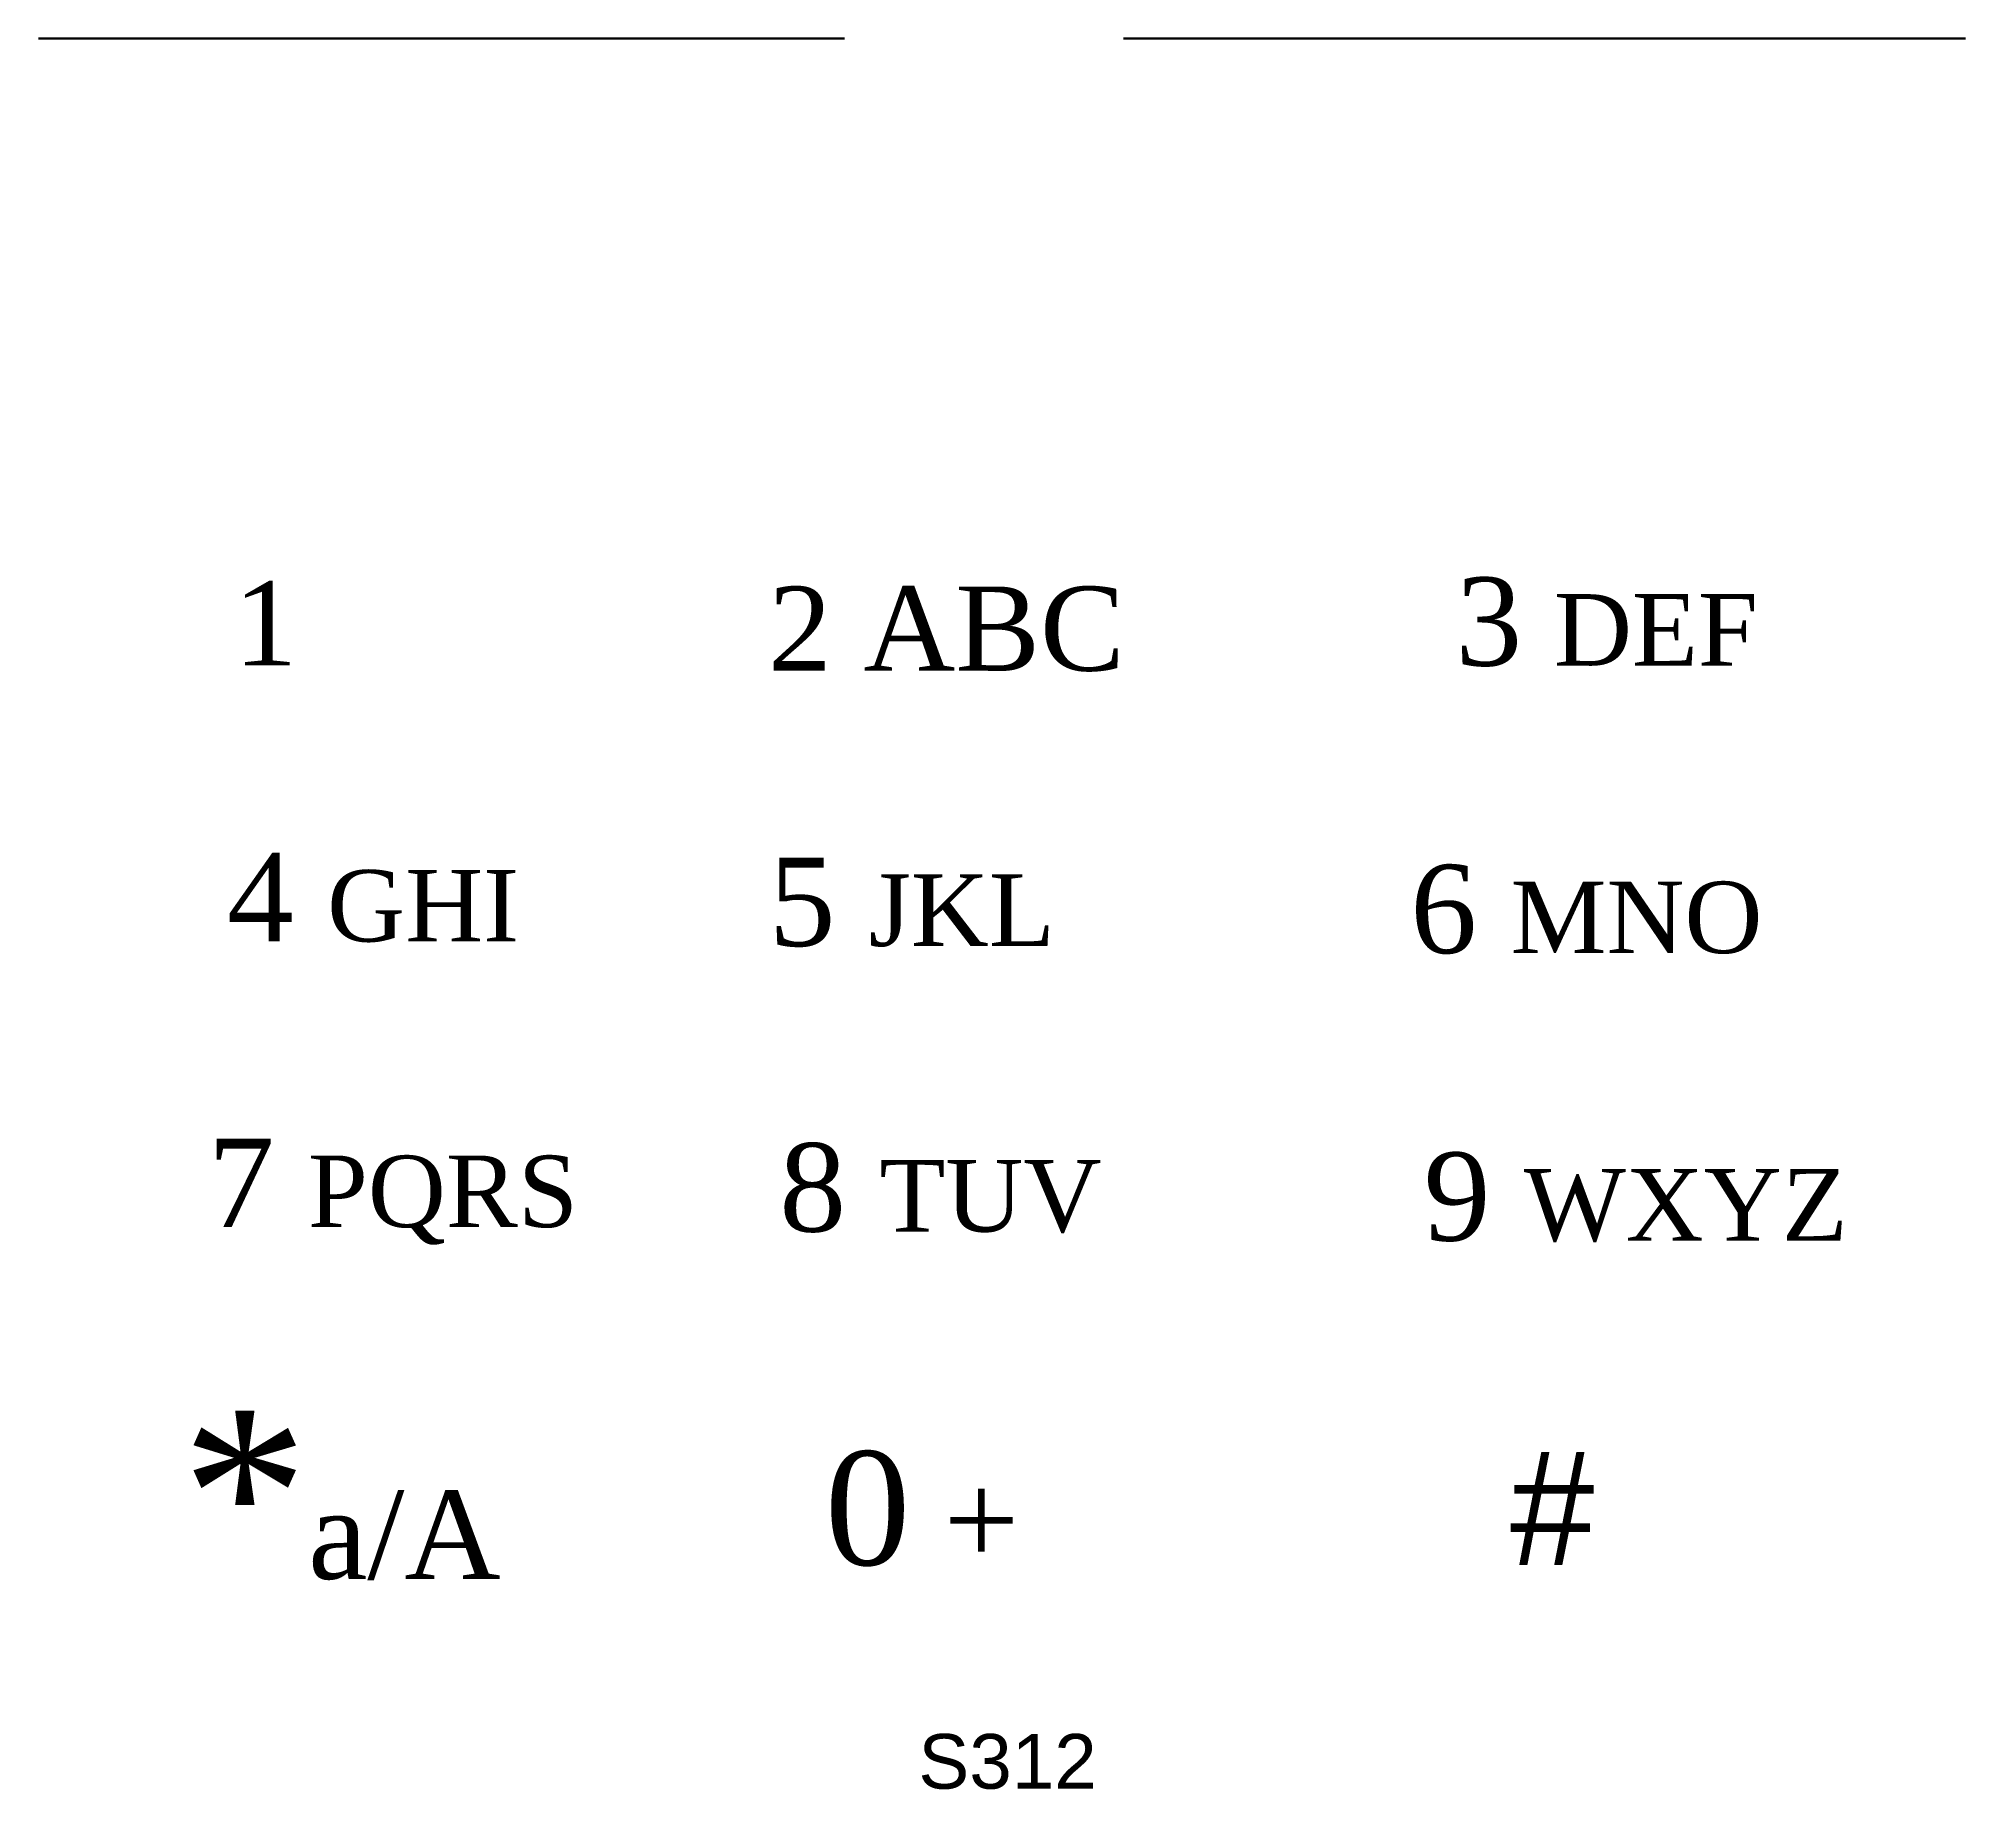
# Model space of a CAD drawing. Header units: inches. Extents: x 1.2 to 47, y 3.6 to 95.8.
# Drawn here: x 1.15 to 46.96, y 3.58 to 45.2 of the extents above; entities outside this region: 1.
import ezdxf

# ---------------------------------------------------------------- set-up
doc = ezdxf.new("R2010")
doc.units = ezdxf.units.IN
doc.header["$MEASUREMENT"] = 0
doc.layers.add('VIDLJIVA', color=7, linetype='Continuous', lineweight=30)

msp = doc.modelspace()

# ---------------------------------------------------------------- linework, layer by layer
at = {"layer": 'VIDLJIVA'}
for p, q in [((1.151, 45.2, 13.605), (20.31, 45.2, 13.605)), ((46.958, 45.2, 13.605), (26.946, 45.2, 13.605))]:
    msp.add_line(p, q, dxfattribs=at)

# ---------------------------------------------------------------- texts
at = {"layer": 'VIDLJIVA', "attachment_point": 1}
for s, insert, char_height, width in [('\\pi5.5494;{\\fArial|b0|i0|c238|p34;S\\fArial|b0|i0|c0|p34;on\\fArial|b0|i0|c238|p34;y\\fArial|b0|i0|c0|p34; \\fArial|b0|i0|c238|p34;Eri\\fArial|b0|i0|c0|p34;c\\fArial|b0|i0|c238|p34;ss\\fArial|b0|i0|c0|p34;on}', (12.5, 95.7, 13.605), 1.3, 22.5), ('\\pi5.4502;{\\fTimes New Roman|b0|i0|c238|p18;1}', (0.341, 32.298, 15.378), 2, 11.6705), ('{\\fTimes New Roman|b0|i0|c238|p18;2 ABC}', (18.496, 32.174, 15.378), 2, 13.90528), ('{\\fTimes New Roman|b0|i0|c238|p18;\\H1.05x;3\\H0.95238x; \\H0.85x;DEF}', (34.834, 32.393, 15.378), 2, 13.18688), ('{\\fTimes New Roman|b0|i0|c238|p18;4 \\H0.80952x;GHI}', (5.632, 25.836, 15.378), 2.1, 12.22433), ('{\\fTimes New Roman|b0|i0|c238|p18;5 \\H0.80952x;JKL}', (18.511, 25.729, 15.378), 2.1, 14.34194), ('{\\fTimes New Roman|b0|i0|c238|p18;6 \\H0.80952x;MNO}', (33.761, 25.56, 15.378), 2.1, 12.89812), ('{\\fTimes New Roman|b0|i0|c238|p18;7 \\H0.80952x;PQRS}', (5.173, 19.047, 15.378), 2.1, 12.40535), ('{\\fTimes New Roman|b0|i0|c238|p18;8 \\H0.80952x;TUV}', (18.761, 18.939, 15.378), 2.1, 14.88642), ('{\\fTimes New Roman|b0|i0|c238|p18;9 \\H0.80952x;WXYZ}', (34.079, 18.724, 15.378), 2.1, 13.91556), ('\\pi2.1747;{\\fTimes New Roman|b0|i0|c238|p18;*\\H0.525x;a/A}', (2.364, 12.583, 15.378), 4, 11.32662), ('{\\fTimes New Roman|b0|i0|c238|p18;\\H1.2857x;0\\H0.77778x; +}', (19.839, 11.613, 15.378), 2.1, 12.51322), ('{\\Ftxt|c238;# }', (36.128, 11.613, 15.378), 2.7, 12.62109), ('\\pi6.1026;{\\fArial|b0|i0|c238|p34;S312}', (15.963, 4.896, 13.605), 1.3, 16.26931)]:
    msp.add_mtext(s, dxfattribs=dict(at, insert=insert, char_height=char_height, width=width))

doc.saveas('drawing.dxf')
